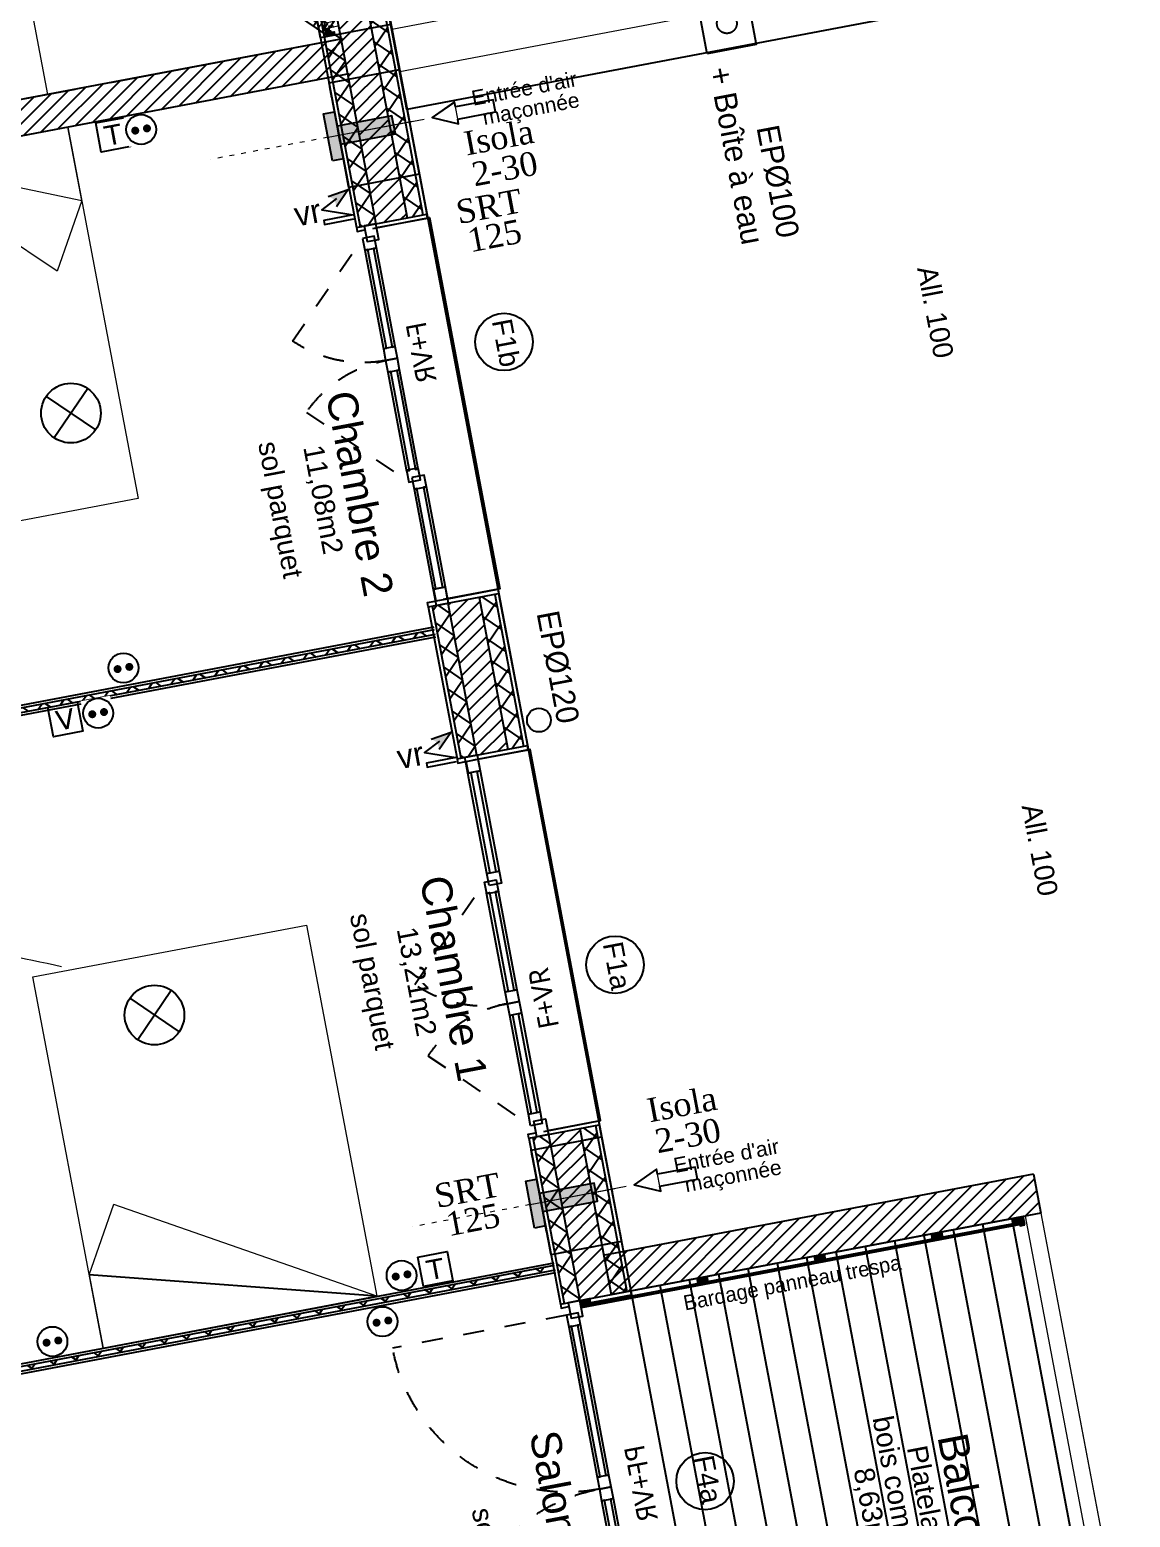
# Model space of a CAD drawing. Header units: centimetres. Extents: x 187368 to 251255, y -383447 to -322514.
# Drawn here: x 208863 to 214397, y -360285 to -352804 of the extents above; entities that cross this region are included whole.
import ezdxf

# ---------------------------------------------------------------- set-up
doc = ezdxf.new("R2010")
doc.units = ezdxf.units.CM
for name, pattern in [('ACAD_ISO03W100', [30, 12, -18]), ('prelem_vmc', [0.222222, 0.111111, -0.111111]), ('prlm_eu-4', [1.574803, 0.984252, -0.19685, 0.19685, -0.19685]), ('Style de ligne -1', [0.41664, 0.20828, -0.20836]), ('Style de ligne -16', [0.192476, 0.123031, -0.069444])]:
    doc.linetypes.add(name, pattern=pattern)
doc.layers.get('0').update_dxf_attribs({"color": 252})
for name, color, linetype in [('3-BAT C-Niveau 2', 252, 'Continuous'), ('prlm-MOD-PB', 123, 'Continuous'), ('prlm-VMC', 93, 'Continuous')]:
    doc.layers.add(name, color=color, linetype=linetype)
doc.layers.add('prlm-ELEC-CFA', color=1, linetype='Continuous', lineweight=25)
doc.layers.add('prlm-ELEC-CFO', color=1, linetype='Continuous', lineweight=25)
doc.layers.add('prlm-ZEROPLOT', color=254, linetype='Continuous', plot=False)
doc.styles.add('Futura Book', font='')
doc.styles.add('Futura Std Book', font='')
doc.styles.add('Helvetica', font='arial.ttf')
doc.styles.add('Lucida Grande', font='')
doc.styles.add('prlm-elec-cfo', font='comic.ttf', dxfattribs={"height": 12})
doc.styles.add('prlm-vmc', font='pala.ttf', dxfattribs={"height": 14})
doc.styles.get("Standard").update_dxf_attribs({"font": 'isocp.shx', "height": 100})
doc.styles.get('Futura Book').set_extended_font_data('Futura Book')
doc.styles.get('Futura Std Book').set_extended_font_data('Futura Std Book')
doc.styles.get('Lucida Grande').set_extended_font_data('Lucida Grande')
pattern_1 = [(45, (0, 0), (0, -1), [])]
pattern_2 = [(325.723595, (66931.62, 115456.28), (45.054865, 66.106423), []), (55.723595, (66931.62, 115456.28), (66.106423, -45.054865), [])]
pattern_3 = [(45, (67117.507, 115456.283), (-31.2347524, 39.0434405), [])]
pattern_4 = [(325.723595, (66931.62, 115456.28), (45.054865, 66.106423), []), (55.723595, (66931.62, 115456.28), (66.106423, -45.054865), [])]
pattern_5 = [(325.723595, (66931.62, 115456.28), (45.054865, 66.106423), []), (55.723595, (66931.62, 115456.28), (66.106423, -45.054865), [])]

# ---------------------------------------------------------------- blocks, each defined once
blk = doc.blocks.new('Groupe-129-1')
at = {"linetype": 'Continuous'}
for p, q in [((14686.94, -47423.95), (14761.96, -47820.09)), ((14642.73, -47432.32), (14717.75, -47828.47)), ((14657.47, -47429.53), (14732.49, -47825.67)), ((14672.2, -47426.74), (14747.23, -47822.88)), ((14613.25, -47437.9), (14688.27, -47834.05)), ((14627.99, -47435.11), (14703.01, -47831.26)), ((14569.04, -47446.28), (14644.06, -47842.42)), ((14583.78, -47443.49), (14658.8, -47839.63)), ((14598.51, -47440.69), (14673.54, -47836.84)), ((14524.82, -47454.65), (14599.84, -47850.79)), ((14539.56, -47451.86), (14614.58, -47848)), ((14554.3, -47449.07), (14629.32, -47845.21)), ((14510.09, -47457.44), (14585.11, -47853.59))]:
    blk.add_line(p, q, dxfattribs=at)
at = {"linetype": 'Continuous', "lineweight": 18, "flags": 128}
for points in [[(14701.68, -47421.16), (14778.16, -47824.98), (14571.82, -47864.05), (14495.35, -47460.23)], [(14701.68, -47421.16), (14778.19, -47825.16), (14770.33, -47826.65), (14693.82, -47422.65)], [(14776.67, -47817.31), (14778.16, -47825.17), (14576.17, -47863.42), (14574.68, -47855.56)]]:
    blk.add_lwpolyline(points, close=True, dxfattribs=at)
blk = doc.blocks.new('Groupe-137-1')
at = {"linetype": 'Continuous'}
blk.add_circle((14487.48, -47296.27), 14.45, dxfattribs=at)
at = {"insert": (14491.18, -47283.85), "char_height": 10.087, "attachment_point": 1, "rotation": 280.72359, "line_spacing_factor": 0.834288, "style": 'Helvetica'}
blk.add_mtext('F1a', dxfattribs=at)
blk = doc.blocks.new('Groupe-145-1')
at = {"linetype": 'Continuous'}
blk.add_circle((14431.68, -46983.02), 14.45, dxfattribs=at)
at = {"insert": (14435.38, -46970.61), "char_height": 10.087, "attachment_point": 1, "rotation": 280.72359, "line_spacing_factor": 0.834288, "style": 'Helvetica'}
blk.add_mtext('F1b', dxfattribs=at)
blk = doc.blocks.new('Groupe-199-1')
at = {"linetype": 'Continuous'}
blk.add_circle((14532.79, -47555.94), 14.45, dxfattribs=at)
at = {"insert": (14536.9, -47542.12), "char_height": 10.087, "attachment_point": 1, "rotation": 280.72359, "line_spacing_factor": 0.834288, "style": 'Helvetica'}
blk.add_mtext('F4a', dxfattribs=at)
blk = doc.blocks.new('Groupe-214-1')
at = {"linetype": 'Continuous'}
h = blk.add_hatch(dxfattribs=at)
h.set_pattern_fill('BOIS 45', color=256, style=0, pattern_type=2)
h.set_pattern_definition(pattern_1)
h.paths.add_polyline_path([(14693.02, -47425.55), (14688.11, -47426.48), (14687.6, -47423.82), (14692.52, -47422.89)])
h = blk.add_hatch(dxfattribs=at)
h.set_pattern_fill('BOIS 45', color=256, style=0, pattern_type=2)
h.set_pattern_definition(pattern_1)
h.paths.add_polyline_path([(14652.07, -47433.3), (14647.16, -47434.23), (14646.66, -47431.58), (14651.57, -47430.65)])
h = blk.add_hatch(dxfattribs=at)
h.set_pattern_fill('BOIS 45', color=256, style=0, pattern_type=2)
h.set_pattern_definition(pattern_1)
h.paths.add_polyline_path([(14593.12, -47444.46), (14588.21, -47445.39), (14587.71, -47442.74), (14592.62, -47441.81)])
h = blk.add_hatch(dxfattribs=at)
h.set_pattern_fill('BOIS 45', color=256, style=0, pattern_type=2)
h.set_pattern_definition(pattern_1)
h.paths.add_polyline_path([(14534.17, -47455.63), (14529.26, -47456.56), (14528.75, -47453.91), (14533.67, -47452.98)])
h = blk.add_hatch(dxfattribs=at)
h.set_pattern_fill('BOIS 45', color=256, style=0, pattern_type=2)
h.set_pattern_definition(pattern_1)
h.paths.add_polyline_path([(14475.22, -47466.79), (14470.3, -47467.72), (14469.8, -47465.07), (14474.71, -47464.14)])
at = {"linetype": 'Continuous', "flags": 128}
for points in [[(14469.8, -47465.07), (14692.52, -47422.89), (14693.02, -47425.55), (14470.3, -47467.72)], [(14693.02, -47425.55), (14693.21, -47426.53), (14470.49, -47468.71), (14470.3, -47467.72)], [(14693.02, -47425.55), (14688.11, -47426.48), (14687.6, -47423.82), (14692.52, -47422.89)], [(14652.07, -47433.3), (14647.16, -47434.23), (14646.66, -47431.58), (14651.57, -47430.65)], [(14593.12, -47444.46), (14588.21, -47445.39), (14587.71, -47442.74), (14592.62, -47441.81)], [(14534.17, -47455.63), (14529.26, -47456.56), (14528.75, -47453.91), (14533.67, -47452.98)], [(14475.22, -47466.79), (14470.3, -47467.72), (14469.8, -47465.07), (14474.71, -47464.14)]]:
    blk.add_lwpolyline(points, close=True, dxfattribs=at)
blk = doc.blocks.new('Groupe-241-1')
at = {"linetype": 'Continuous'}
blk.add_circle((14449.23, -47173.18), 6, dxfattribs=at)
at = {"insert": (14459.12, -47117.34), "char_height": 11.327, "attachment_point": 1, "rotation": 280.72359, "line_spacing_factor": 0.962448, "style": 'Futura Std Book'}
blk.add_mtext('EPØ120', dxfattribs=at)
blk = doc.blocks.new('FENETRE TYPE 1')
at = {"linetype": 'Style de ligne -1', "ltscale": 50.8}
for p, q in [((48.17, 60.17), (4, 16)), ((84.68, 59.99), (128.67, 16))]:
    blk.add_line(p, q, dxfattribs=at)
at = {"linetype": 'Continuous'}
blk.add_line((0, 16), (0, 14), dxfattribs=at)
at = {"linetype": 'Continuous', "lineweight": 25, "flags": 128}
for points in [[(-2, 18), (0, 18), (0, 14)], [(192, 18), (190, 18), (190, 14)], [(0, 8), (0, -18), (-2, -18)], [(190, 7.7), (190, -18), (192, -18)]]:
    blk.add_lwpolyline(points, dxfattribs=at)
at = {"linetype": 'Continuous', "flags": 128}
for points in [[(4, 16), (10, 16), (10, 10), (4, 10)], [(10, 16), (60.46, 16), (60.46, 14.5), (10, 14.5)], [(60.46, 16), (66.46, 16), (66.46, 10), (60.46, 10)], [(66.46, 16), (72.46, 16), (72.46, 10), (66.46, 10)], [(72.46, 16), (123.05, 16), (123.05, 14.5), (72.46, 14.5)], [(122.67, 16), (128.67, 16), (128.67, 10), (122.67, 10)], [(-2, 14), (6, 14), (6, 8), (-2, 8)], [(10, 11.5), (60.46, 11.5), (60.46, 10), (10, 10)], [(72.46, 11.5), (123.05, 11.5), (123.05, 10), (72.46, 10)], [(126.67, 14), (132.67, 14), (132.67, 7.7), (126.67, 7.7)], [(132.67, 14), (184, 14), (184, 12.5), (132.67, 12.5)], [(132.67, 9.2), (184, 9.2), (184, 7.7), (132.67, 7.7)], [(184, 14), (192.25, 14), (192.25, 7.7), (184, 7.7)], [(184, 13.7), (190, 13.7), (190, 7.7), (184, 7.7)]]:
    blk.add_lwpolyline(points, close=True, dxfattribs=at)
blk.add_lwpolyline([(0, 10), (0, -19), (190, -19), (190, 10)], dxfattribs=at)
at = {"linetype": 'Style de ligne -1', "ltscale": 50.8}
for centre, radius, start, end in [((4, 16), 62.46, 360, 45), ((128.67, 16), 62.21, 136.63922, 180)]:
    blk.add_arc(centre, radius, start, end, dxfattribs=at)
at = {"insert": (50.38, 2.81), "char_height": 10.161, "attachment_point": 1, "line_spacing_factor": 0.978845, "style": 'Lucida Grande'}
blk.add_mtext('F+VR ', dxfattribs=at)
blk = doc.blocks.new('PORTE FENETRE TYPE 1')
at = {"linetype": 'Style de ligne -1', "ltscale": 50.8}
for p, q in [((4, 16), (4, 105)), ((182, 105), (182, 16))]:
    blk.add_line(p, q, dxfattribs=at)
at = {"linetype": 'Continuous', "lineweight": 25, "flags": 128}
for points in [[(-2, 18), (0, 18), (0, 14)], [(272, 18), (270, 18), (270, 14)], [(0, 8), (0, -18), (-2, -18)], [(270, 8), (270, -18), (272, -18)]]:
    blk.add_lwpolyline(points, dxfattribs=at)
at = {"linetype": 'Continuous', "flags": 128}
for points in [[(4, 16), (10, 16), (10, 10), (4, 10)], [(10, 16), (87, 16), (87, 14.5), (10, 14.5)], [(87, 16), (93, 16), (93, 10), (87, 10)], [(93, 16), (99, 16), (99, 10), (93, 10)], [(99, 16), (176, 16), (176, 14.5), (99, 14.5)], [(176, 16), (182, 16), (182, 10), (176, 10)], [(-2, 14), (6, 14), (6, 8), (-2, 8)], [(10, 11.5), (87, 11.5), (87, 10), (10, 10)], [(99, 11.5), (176, 11.5), (176, 10), (99, 10)], [(180, 14), (186, 14), (186, 8), (180, 8)], [(186, 14), (264, 14), (264, 12.5), (186, 12.5)], [(186, 9.5), (264, 9.5), (264, 8), (186, 8)], [(264, 14), (270, 14), (270, 8), (264, 8)], [(264, 14), (272, 14), (272, 8), (264, 8)]]:
    blk.add_lwpolyline(points, close=True, dxfattribs=at)
at = {"linetype": 'Style de ligne -1', "ltscale": 50.8}
for centre, start, end in [((4, 16), 360, 90), ((182, 16), 90, 180)]:
    blk.add_arc(centre, 89, start, end, dxfattribs=at)
at = {"insert": (74.62, 0.04), "char_height": 10.161, "attachment_point": 1, "line_spacing_factor": 0.978845, "style": 'Lucida Grande'}
blk.add_mtext('PF+VR ', dxfattribs=at)
blk = doc.blocks.new('MTC 125-H3')
at = {"linetype": 'prlm_eu-4', "lineweight": 18, "ltscale": 50.8}
for q in [(0, 25.57), (0, 19.68)]:
    blk.add_line((0, -23.6), q, dxfattribs=at)
at = {"linetype": 'Continuous', "lineweight": 18, "flags": 128}
blk.add_lwpolyline([(3.09, 42.18), (-3.09, 42.18), (-5.59, 42.18), (0, 29.68), (5.59, 42.18)], close=True, dxfattribs=at)
at = {"linetype": 'Continuous', "flags": 128}
blk.add_lwpolyline([(-26.8, 18.02), (26.8, 18.02), (26.8, -18), (-26.8, -18)], close=True, dxfattribs=at)
at = {"linetype": 'prelem_vmc', "ltscale": 50.8, "flags": 128}
blk.add_lwpolyline([(-26.8, 18.02), (26.8, 18.02), (26.8, -18), (-26.8, -18)], close=True, dxfattribs=at)
at = {"insert": (-9.53, 77.85), "char_height": 7.5654, "attachment_point": 2, "rotation": 90, "line_spacing_factor": 0.834288, "style": 'Helvetica'}
blk.add_mtext("Entrée d'air\\P maçonnée", dxfattribs=at)
blk = doc.blocks.new('Groupe-246-1')
at = {"linetype": 'Continuous'}
for p, q in [((14271.1, -46774.1), (14268.29, -46778.24)), ((14337.31, -46822.25), (14269.7, -46776.17)), ((14338.72, -46820.19), (14335.9, -46824.32)), ((14344.62, -46827.9), (14343.75, -46828.06))]:
    blk.add_line(p, q, dxfattribs=at)
at = {"linetype": 'Continuous', "lineweight": 18}
blk.add_line((14340.71, -46821.54), (14337.9, -46825.68), dxfattribs=at)
at = {"linetype": 'Style de ligne -16', "lineweight": 18, "ltscale": 50.8}
blk.add_line((14346.08, -46821.96), (14341.16, -46822.89), dxfattribs=at)
at = {"linetype": 'Continuous', "flags": 128}
for points in [[(14339.38, -46830.11), (14320.67, -46731.34), (14356.04, -46724.64), (14374.75, -46823.42)], [(14341.46, -46828.11), (14342.31, -46826.87), (14340.84, -46825.87), (14342.81, -46822.97), (14266.73, -46771.12), (14264.76, -46774.02), (14263.29, -46773.01), (14262.44, -46774.25)], [(14344.39, -46828.67), (14344.01, -46826.68), (14344.37, -46826.61), (14344.75, -46828.6)], [(14344.62, -46827.9), (14344.51, -46827.34), (14346.17, -46827.02), (14346.28, -46827.59)], [(14344.72, -46828.46), (14344.62, -46827.9), (14346.28, -46827.59), (14346.38, -46828.15)]]:
    blk.add_lwpolyline(points, close=True, dxfattribs=at)
at = {"linetype": 'Continuous', "lineweight": 18, "flags": 128}
for points in [[(14330.5, -46729.48), (14331.16, -46732.98), (14326.44, -46733.88), (14325.77, -46730.38)], [(14341.22, -46825.3), (14340.45, -46824.77), (14341.5, -46823.23), (14342.27, -46823.76)], [(14348.42, -46824.1), (14349.2, -46828.25), (14344.48, -46829.15), (14343.69, -46824.99)]]:
    blk.add_lwpolyline(points, close=True, dxfattribs=at)
at = {"linetype": 'Style de ligne -16', "lineweight": 18, "ltscale": 50.8, "flags": 128}
for points in [[(14341.97, -46827.13), (14343.44, -46826.85), (14343.11, -46825.1), (14346.55, -46824.45), (14329.42, -46733.99), (14325.98, -46734.64), (14325.65, -46732.89), (14324.17, -46733.17)], [(14331.85, -46741.01), (14330.78, -46741.21), (14329.91, -46736.6), (14330.98, -46736.39)], [(14335.4, -46738.71), (14331.56, -46739.44), (14331.28, -46737.96), (14335.12, -46737.24)], [(14338.25, -46743.01), (14336.28, -46743.38), (14334.98, -46736.5), (14336.95, -46736.13)], [(14322.57, -46751.57), (14320.6, -46751.95), (14318.37, -46740.15), (14320.34, -46739.78)], [(14324.51, -46740.77), (14320.66, -46741.5), (14320.38, -46740.03), (14324.23, -46739.3)], [(14325.87, -46742.14), (14324.8, -46742.35), (14323.93, -46737.73), (14325, -46737.53)], [(14343.78, -46824.98), (14343.61, -46824.05), (14345.43, -46823.71), (14345.61, -46824.63)]]:
    blk.add_lwpolyline(points, close=True, dxfattribs=at)
at = {"linetype": 'Continuous', "lineweight": 18, "flags": 128}
blk.add_lwpolyline([(14341.39, -46825.56), (14341.76, -46826.04), (14342.47, -46826.52), (14342.32, -46826.75), (14341.65, -46826.3), (14341.29, -46825.64), (14341.38, -46825.56)], dxfattribs=at)
at = {"linetype": 'Continuous', "flags": 128}
for points in [[(14343.03, -46826.93), (14343.15, -46827.59, 0.143165), (14342.77, -46827.55, 0.143165), (14342.42, -46827.72), (14342.3, -46827.07)], [(14342.07, -46827.22), (14342.63, -46827.59, 0.143165), (14342.33, -46827.84, 0.143165), (14342.21, -46828.21), (14341.66, -46827.83)], [(14344.32, -46828.33), (14343.54, -46828.48, 0.143165), (14343.57, -46828.1, 0.143165), (14343.4, -46827.75), (14344.19, -46827.6)]]:
    blk.add_lwpolyline(points, format="xyb", close=True, dxfattribs=at)
at = {"linetype": 'Style de ligne -16', "lineweight": 18, "ltscale": 50.8, "flags": 128}
blk.add_lwpolyline([(14343.71, -46825.27), (14343.64, -46825.88), (14343.8, -46826.72), (14343.53, -46826.77), (14343.38, -46825.98), (14343.59, -46825.26), (14343.71, -46825.27)], dxfattribs=at)
at = {"linetype": 'Continuous'}
for radius in [0.689, 0.429]:
    blk.add_circle((14342.9, -46828.23), radius, dxfattribs=at)
at = {"linetype": 'Style de ligne -16', "lineweight": 18, "ltscale": 50.8}
blk.add_arc((14342.9, -46828.23), 96.88, 101.1435, 145.25638, dxfattribs=at)
at = {"insert": (14287.31, -46771.3), "char_height": 7.552, "attachment_point": 1, "rotation": 325.72359, "line_spacing_factor": 0.962448, "style": 'Futura Book'}
blk.add_mtext('PV 93*204\\P', dxfattribs=at)
blk = doc.blocks.new('Groupe-250-1')
at = {"linetype": 'Continuous'}
blk.add_open_spline([(14540.41, -46819.17), (14539.41, -46820.06), (14538.57, -46822.59), (14539.1, -46825.21), (14540.87, -46827.2), (14543.4, -46828.05), (14546.02, -46827.52), (14548.02, -46825.75), (14548.86, -46823.21), (14548.33, -46820.6), (14546.56, -46818.6), (14544.03, -46817.75), (14541.41, -46818.29), (14540.41, -46819.17)], degree=2, dxfattribs=at)
blk = doc.blocks.new('Groupe-251-1')
at = {"linetype": 'Continuous', "flags": 128}
blk.add_lwpolyline([(14533.84, -46838.13), (14530.13, -46818.51), (14554.69, -46813.86), (14558.41, -46833.48)], close=True, dxfattribs=at)
blk.add_blockref('Groupe-250-1', (0, 0))
at = {"insert": (14580.37, -46929.36), "char_height": 11.3275, "attachment_point": 3, "rotation": 280.72359, "line_spacing_factor": 0.962448, "style": 'Futura Std Book'}
blk.add_mtext('EPØ100\\P+ Boîte à eau', dxfattribs=at)
blk = doc.blocks.new('Groupe-109-1')
at = {"linetype": 'Continuous', "lineweight": 18}
for p, q in [((14219.29, -46911.91), (14212.28, -46874.98)), ((14123.87, -46891.8), (14219.29, -46911.91)), ((14123.87, -46891.8), (14206.9, -46947.32)), ((14219.29, -46911.91), (14206.87, -46947.38))]:
    blk.add_line(p, q, dxfattribs=at)
at = {"linetype": 'Continuous', "lineweight": 18, "flags": 128}
blk.add_lwpolyline([(14123.87, -46891.8), (14212.3, -46875.05), (14247.65, -47061.73), (14159.22, -47078.48)], close=True, dxfattribs=at)
blk = doc.blocks.new('Groupe-111-1')
at = {"linetype": 'Continuous', "lineweight": 18}
for p, q in [((14223.08, -47452.17), (14235.51, -47416.7)), ((14367.63, -47462.98), (14235.48, -47416.76)), ((14223.08, -47452.17), (14230.09, -47489.1)), ((14367.63, -47462.98), (14230.07, -47489.03))]:
    blk.add_line(p, q, dxfattribs=at)
at = {"linetype": 'Continuous'}
blk.add_line((14367.63, -47462.98), (14223.08, -47452.17), dxfattribs=at)
at = {"linetype": 'Continuous', "lineweight": 18, "flags": 128}
blk.add_lwpolyline([(14367.63, -47462.98), (14230.07, -47489.03), (14194.72, -47302.35), (14332.27, -47276.3)], close=True, dxfattribs=at)
blk = doc.blocks.new('xi.EA-Ma')
at = {"layer": 'prlm-MOD-PB'}
blk.add_hatch(color=0, dxfattribs=at).paths.add_polyline_path([(-4.65, 0), (-4.65, -28), (4.65, -28), (4.65, 0)])
at = {"layer": 'prlm-VMC', "linetype": 'ByBlock'}
blk.add_hatch(color=0, dxfattribs=at).paths.add_polyline_path([(-12, 5.6), (12, 5.6), (12, 0), (-12, 0)])
at = {"layer": 'prlm-MOD-PB', "color": 0, "linetype": 'ByBlock', "lineweight": -2, "flags": 128}
blk.add_lwpolyline([(-4.65, 0), (-4.65, -28), (4.65, -28), (4.65, 0)], close=True, dxfattribs=at)
at = {"layer": 'prlm-VMC', "color": 0, "linetype": 'ByBlock', "flags": 128}
for points in [[(-12, 5.6), (12, 5.6), (12, 0), (-12, 0)], [(-3.09, -60.19), (-3.09, -79.51), (3.09, -79.51), (3.09, -60.19), (5.59, -60.19), (0, -47.69), (-5.59, -60.19)]]:
    blk.add_lwpolyline(points, close=True, dxfattribs=at)
at = {"layer": 'prlm-ZEROPLOT', "color": 250, "linetype": 'ACAD_ISO03W100', "lineweight": 0, "ltscale": 0.2}
blk.add_lwpolyline([(0, 5.6), (0, 65.6)], dxfattribs=at)
blk = doc.blocks.new('xi.PC')
at = {"color": 0, "lineweight": 5}
blk.add_wipeout([(-7.5, -7.5), (7.5, -7.5), (7.5, 7.5), (-7.5, 7.5)], dxfattribs=at).dxf.layer = 'prlm-ELEC-CFO'
at = {"layer": 'prlm-ELEC-CFO', "color": 0, "linetype": 'ByBlock', "lineweight": 5, "const_width": 2}
for points in [[(-4, 0, 1), (-2, 0, 1)], [(2, 0, 1), (4, 0, 1)]]:
    blk.add_lwpolyline(points, format="xyb", close=True, dxfattribs=at)
at = {"layer": 'prlm-ELEC-CFO', "color": 0, "linetype": 'ByBlock', "lineweight": -2}
blk.add_circle((0, 0), 7.5, dxfattribs=at)
blk = doc.blocks.new('xi.VR')
at = {"layer": 'prlm-ELEC-CFO', "lineweight": 5}
blk.add_hatch(color=0, dxfattribs=at).paths.add_polyline_path([(-3, 6), (-0.1, 3.7), (0, 0), (7.5, 7.5)])
at = {"layer": 'prlm-ELEC-CFO', "color": 0}
for points in [[(-3, 6), (7.5, 7.5), (0, 0)], [(0.95, 4.23), (-7.5, 0), (7.5, -5.5), (-7.5, -5.5), (-7.5, -7.5), (7.5, -7.5)]]:
    blk.add_lwpolyline(points, dxfattribs=at)
blk = doc.blocks.new('xi.TEL')
at = {"layer": 'prlm-ELEC-CFA', "color": 0, "linetype": 'ByBlock', "lineweight": -2, "flags": 128}
blk.add_lwpolyline([(-7.5, 7.5), (7.5, 7.5), (7.5, -7.5), (-7.5, -7.5)], close=True, dxfattribs=at)
at = {"layer": 'prlm-ELEC-CFA', "color": 0, "linetype": 'ByBlock', "insert": (0, 0), "char_height": 10, "width": 11.36, "attachment_point": 5}
blk.add_mtext('{\\fVerdana|b0|i0|c0|p34;T}', dxfattribs=at)
blk = doc.blocks.new('xi.PTCE')
at = {"layer": 'prlm-ELEC-CFO', "color": 0}
for points in [[(-10.61, 10.61), (10.61, -10.61)], [(10.61, 10.61), (-10.61, -10.61)]]:
    blk.add_lwpolyline(points, dxfattribs=at)
at = {"layer": 'prlm-ELEC-CFO', "color": 0, "linetype": 'ByBlock'}
blk.add_circle((0, 0), 15, dxfattribs=at)
blk = doc.blocks.new('xi.TV')
at = {"layer": 'prlm-ELEC-CFA', "color": 0, "linetype": 'ByBlock', "lineweight": -2, "flags": 128}
blk.add_lwpolyline([(-7.5, 7.5), (7.5, 7.5), (7.5, -7.5), (-7.5, -7.5)], close=True, dxfattribs=at)
at = {"layer": 'prlm-ELEC-CFA', "color": 0, "linetype": 'ByBlock', "insert": (0, 0), "char_height": 10, "width": 11.36, "attachment_point": 5}
blk.add_mtext('{\\fVerdana|b0|i0|c0|p34;V}', dxfattribs=at)

msp = doc.modelspace()

# ---------------------------------------------------------------- hatches: boundary and pattern name
at = {"linetype": 'Continuous'}
h = msp.add_hatch(dxfattribs=at)
h.set_pattern_fill('02_ISOLANT', color=256, scale=10, angle=-169.27641, style=0, pattern_type=2)
h.set_pattern_definition([(235.723595, (66931.62, 115456.28), (66.106423, -45.054865), []), (325.723595, (66931.62, 115456.28), (-45.054865, -66.106423), [])])
h.paths.add_polyline_path([(210901.3, -355845.4), (210896.8, -355821.9), (206827.4, -356592.5), (206831.8, -356616.1)])
h = msp.add_hatch(dxfattribs=at)
h.set_pattern_fill('02_ISOLANT', color=256, scale=10, angle=10.72359, style=0, pattern_type=2)
h.set_pattern_definition([(55.723595, (66931.62, 115456.28), (-66.106423, 45.054865), []), (145.723595, (66931.62, 115456.28), (45.054865, 66.106423), [])])
h.paths.add_polyline_path([(207419.7, -359790.5), (207400.6, -359818.6), (211506.7, -359040.9), (211502.3, -359017.4)])
at = {"layer": '3-BAT C-Niveau 2', "linetype": 'Continuous'}
h = msp.add_hatch(dxfattribs=at)
h.set_pattern_fill('02_ISOLANT', color=256, scale=10, angle=-79.27641, style=0, pattern_type=2)
h.set_pattern_definition(pattern_5)
h.paths.add_polyline_path([(209574.7, -348343.4), (209496.1, -348358.2), (210525.6, -353794.6), (210604.2, -353779.7)])
h = msp.add_hatch(dxfattribs=at)
h.set_pattern_fill('MURS MACONNERIE-2', color=256, scale=10, style=0, pattern_type=2)
h.set_pattern_definition(pattern_3)
h.paths.add_polyline_path([(209731.9, -348313.6), (209574.7, -348343.4), (210604.2, -353779.7), (210761.4, -353749.9)])
h = msp.add_hatch(dxfattribs=at)
h.set_pattern_fill('02_ISOLANT', color=256, scale=10, angle=-79.27641, style=0, pattern_type=2)
h.set_pattern_definition(pattern_5)
h.paths.add_polyline_path([(209810.5, -348298.7), (209731.9, -348313.6), (210761.4, -353749.9), (210840, -353735.1)])
h = msp.add_hatch(dxfattribs=at)
h.set_pattern_fill('MURS MACONNERIE-2', color=256, scale=10, style=0, pattern_type=2)
h.set_pattern_definition(pattern_3)
h.paths.add_polyline_path([(210469.1, -353026), (210435.6, -352849.1), (203437.7, -354174.4), (203648, -354317.7)])
h = msp.add_hatch(dxfattribs=at)
h.set_pattern_fill('02_ISOLANT', color=256, scale=10, angle=-79.27641, style=0, pattern_type=2)
h.set_pattern_definition(pattern_4)
h.paths.add_polyline_path([(210965.6, -355688.3), (210887, -355703.2), (211031.5, -356466.2), (211110.1, -356451.3)])
h = msp.add_hatch(dxfattribs=at)
h.set_pattern_fill('MURS MACONNERIE-2', color=256, scale=10, style=0, pattern_type=2)
h.set_pattern_definition(pattern_3)
h.paths.add_polyline_path([(211122.9, -355658.5), (210965.6, -355688.3), (211110.1, -356451.3), (211267.3, -356421.5)])
h = msp.add_hatch(dxfattribs=at)
h.set_pattern_fill('02_ISOLANT', color=256, scale=10, angle=-79.27641, style=0, pattern_type=2)
h.set_pattern_definition(pattern_4)
h.paths.add_polyline_path([(211201.5, -355643.6), (211122.9, -355658.5), (211267.3, -356421.5), (211346, -356406.6)])
h = msp.add_hatch(dxfattribs=at)
h.set_pattern_fill('02_ISOLANT', color=256, scale=10, angle=-79.27641, style=0, pattern_type=2)
h.set_pattern_definition(pattern_2)
h.paths.add_polyline_path([(211471.6, -358359.9), (211393, -358374.7), (211551, -359209.3), (211629.6, -359194.4)])
h = msp.add_hatch(dxfattribs=at)
h.set_pattern_fill('MURS MACONNERIE-2', color=256, scale=10, style=0, pattern_type=2)
h.set_pattern_definition(pattern_3)
h.paths.add_polyline_path([(211628.8, -358330.1), (211471.6, -358359.9), (211629.6, -359194.4), (211786.8, -359164.6)])
h = msp.add_hatch(dxfattribs=at)
h.set_pattern_fill('02_ISOLANT', color=256, scale=10, angle=-79.27641, style=0, pattern_type=2)
h.set_pattern_definition(pattern_2)
h.paths.add_polyline_path([(211707.4, -358315.2), (211628.8, -358330.1), (211786.8, -359164.6), (211865.4, -359149.8)])
h = msp.add_hatch(dxfattribs=at)
h.set_pattern_fill('MURS MACONNERIE-2', color=256, scale=10, style=0, pattern_type=2)
h.set_pattern_definition(pattern_3)
h.paths.add_polyline_path([(213948.4, -358755.3), (213911.2, -358558.8), (211745.8, -358968.9), (211783, -359165.4)])

# ---------------------------------------------------------------- linework, layer by layer
at = {"linetype": 'Continuous', "lineweight": 25}
for p, q in [((210894.4, -355809.1), (206824.9, -356579.8)), ((210903.7, -355858.2), (206834.2, -356628.9)), ((207390.3, -359833.7), (211509.1, -359053.7)), ((207430.1, -359775.3), (211499.8, -359004.6))]:
    msp.add_line(p, q, dxfattribs=at)
at = {"linetype": 'Continuous'}
for p, q in [((210896.8, -355821.9), (206827.4, -356592.5)), ((210896.8, -355821.9), (206827.4, -356592.5)), ((210901.3, -355845.4), (206831.8, -356616.1)), ((210901.3, -355845.4), (206831.8, -356616.1)), ((210903.7, -355858.2), (206834.2, -356628.9)), ((207400.6, -359818.6), (211506.7, -359040.9)), ((207400.6, -359818.6), (211506.7, -359040.9)), ((207419.7, -359790.5), (211502.3, -359017.4)), ((207419.7, -359790.5), (211502.3, -359017.4)), ((207430.1, -359775.3), (211499.8, -359004.6))]:
    msp.add_line(p, q, dxfattribs=at)
at = {"layer": '3-BAT C-Niveau 2', "linetype": 'Continuous'}
for p, q in [((209496.1, -348358.2), (210525.6, -353794.6)), ((209731.9, -348313.6), (210761.4, -353749.9)), ((209810.5, -348298.7), (210840, -353735.1)), ((209830.1, -348295), (210859.7, -353731.3)), ((209476.4, -348362), (210506, -353798.3)), ((211122.9, -355658.5), (211267.3, -356421.5)), ((211201.5, -355643.6), (211346, -356406.6)), ((211221.1, -355639.9), (211365.6, -356402.9)), ((210867.4, -355706.9), (211011.9, -356469.9)), ((210887, -355703.2), (211031.5, -356466.2)), ((211373.3, -358378.5), (211531.4, -359213)), ((211393, -358374.7), (211551, -359209.3)), ((211628.8, -358330.1), (211786.8, -359164.6)), ((211707.4, -358315.2), (211865.4, -359149.8)), ((211727, -358311.5), (211885.1, -359146)), ((213911.2, -358558.8), (211745.8, -358968.9)), ((213911.2, -358558.8), (211745.8, -358968.9)), ((213911.2, -358558.8), (213948.4, -358755.3)), ((213948.4, -358755.3), (211783, -359165.4))]:
    msp.add_line(p, q, dxfattribs=at)
at = {"layer": '3-BAT C-Niveau 2', "linetype": 'Continuous', "lineweight": 25}
for p, q in [((209574.7, -348343.4), (210604.2, -353779.7)), ((209731.9, -348313.6), (210761.4, -353749.9)), ((209830.1, -348295), (210859.7, -353731.3)), ((210242.8, -352408.8), (210506, -353798.3)), ((210435.6, -352849.1), (203437.7, -354174.4)), ((210435.6, -352849.1), (209267, -353070.4)), ((210469.1, -353026), (203648, -354317.7)), ((210469.1, -353026), (203648, -354317.7)), ((209090.2, -353103.9), (203437.7, -354174.4)), ((210506, -353798.3), (210859.7, -353731.3)), ((210867.4, -355706.9), (211221.1, -355639.9)), ((210965.6, -355688.3), (211110.1, -356451.3)), ((211122.9, -355658.5), (211267.3, -356421.5)), ((211221.1, -355639.9), (211365.6, -356402.9)), ((210867.4, -355706.9), (211011.9, -356469.9)), ((211011.9, -356469.9), (211365.6, -356402.9)), ((211373.3, -358378.5), (211727, -358311.5)), ((211373.3, -358378.5), (211531.4, -359213)), ((211471.6, -358359.9), (211629.6, -359194.4)), ((211628.8, -358330.1), (211786.8, -359164.6)), ((211727, -358311.5), (211885.1, -359146)), ((211531.4, -359213), (211885.1, -359146))]:
    msp.add_line(p, q, dxfattribs=at)
at = {"layer": '3-BAT C-Niveau 2', "linetype": 'Continuous', "lineweight": 18}
for p, q in [((208954.4, -353129.6), (208717.9, -351880.6)), ((213948.4, -358755.3), (211783, -359165.4))]:
    msp.add_line(p, q, dxfattribs=at)
at = {"layer": '3-BAT C-Niveau 2', "linetype": 'Continuous', "lineweight": 18, "flags": 128}
msp.add_lwpolyline([(210453, -351583.9), (216820, -350378.1), (215540.5, -343621.5), (229546.2, -340969.1), (232335.4, -355697.4), (218329.7, -358349.7), (217050.7, -351596.4), (210683.7, -352802.2), (210723.9, -353014.4), (216815.8, -351860.7), (218106.7, -358676.9), (232645.8, -355923.5), (229752.4, -340645.1), (215213.2, -343398.5), (216504.1, -350214.9), (210412.2, -351368.6), (210427.3, -351448)], close=True, dxfattribs=at)
at = {"layer": '3-BAT C-Niveau 2', "linetype": 'Continuous', "flags": 128}
msp.add_lwpolyline([(213866.8, -358814.6), (213858.8, -358772.3), (213836.2, -358776.6), (213836.5, -358778.5), (213857.2, -358774.6), (213864.4, -358813), (213843.8, -358816.9), (213844.2, -358818.9)], close=True, dxfattribs=at)
at = {"layer": 'prlm-ELEC-CFO', "lineweight": 13}
msp.add_spline([(207120.3, -357630), (207871.5, -357400), (209023.4, -357514.3)], degree=3, dxfattribs=at)

# ---------------------------------------------------------------- block references
at = {"xscale": 10, "yscale": 10, "zscale": 10}
for name in ['Groupe-109-1', 'Groupe-111-1']:
    msp.add_blockref(name, (66931.6, 115456.3), dxfattribs=at)
at = {"layer": '3-BAT C-Niveau 2', "xscale": 10, "yscale": 10, "zscale": 10}
for name in ['Groupe-246-1', 'Groupe-251-1', 'Groupe-145-1', 'Groupe-241-1', 'Groupe-137-1', 'Groupe-129-1', 'Groupe-214-1', 'Groupe-199-1']:
    msp.add_blockref(name, (66931.6, 115456.3), dxfattribs=at)
at = {"layer": '3-BAT C-Niveau 2', "yscale": 10, "zscale": 10}
for name, p, xscale, rotation in [('MTC 125-H3', (210595.1, -353300.9), 10, 280.7235947438905), ('FENETRE TYPE 1', (210686.5, -353784.5), -10, 100.7235947438884), ('FENETRE TYPE 1', (211546.5, -358325.3), 10, 100.7235947438885), ('MTC 125-H3', (211611.5, -358667.9), 10, 280.7235947438905), ('PORTE FENETRE TYPE 1', (211712, -359199.2), -10, 100.7235947438884)]:
    msp.add_blockref(name, p, dxfattribs=dict(at, xscale=xscale, rotation=rotation))
at = {"layer": 'prlm-ELEC-CFA', "xscale": 10, "yscale": 10, "zscale": 10, "rotation": 10.72360141139323}
for name, p in [('xi.TEL', (209282.7, -353332.4)), ('xi.TV', (209041.8, -356272.2)), ('xi.TEL', (210902.9, -359036.6))]:
    msp.add_blockref(name, p, dxfattribs=at)
at = {"layer": 'prlm-ELEC-CFO', "xscale": 10, "yscale": 10, "zscale": 10, "rotation": 10.72360141139323}
for p in [(209070.1, -354732.2), (209490.5, -357759.1)]:
    msp.add_blockref('xi.PTCE', p, dxfattribs=at)

# ---------------------------------------------------------------- texts
at = {"style": 'Helvetica'}
for s, height, p in [('Chambre 2', 151.31, (210351.8, -354636.9)), ('11,08m2', 102.16, (210238.2, -354903.4)), ('Chambre 1', 151.31, (210824.3, -357074.3)), ('13,21m2', 102.16, (210708.1, -357327.3)), ('Salon / Cuisine', 151.309, (211375.9, -359865.2))]:
    msp.add_text(s, height=height, rotation=280.72359, dxfattribs=at).set_placement(p)
at = {"char_height": 100.872, "attachment_point": 2, "rotation": 280.72359, "line_spacing_factor": 0.834288, "style": 'Helvetica'}
for s, insert in [('sol parquet', (210175.1, -355207.8)), ('sol parquet', (210636.6, -357580.6)), ('sol carrelage', (211259.3, -360624.7))]:
    msp.add_mtext(s, dxfattribs=dict(at, insert=insert))
at = {"layer": '3-BAT C-Niveau 2'}
for s, insert, char_height, attachment_point, rotation, line_spacing_factor, style in [('All. 100', (213423.9, -353984.4), 100.54, 1, 280.72359, 0.834288, 'Helvetica'), ('All. 100', (213949.3, -356689.1), 100.54, 1, 280.72359, 0.834288, 'Helvetica'), ('Bardage panneau trespa', (212144.3, -359170.8), 75.516, 1, 10.72359, 0.962448, 'Futura Book'), ('Balcon\\P{\\H0.6752x;Platelage \\Pbois composite}\\P{\\H0.6752x;8,}{\\H0.6752x;63}{\\H0.6752x;m2}\\P', (213636.1, -360168.7), 151.309, 2, 280.72359, 0.834288, 'Helvetica')]:
    msp.add_mtext(s, dxfattribs=dict(at, insert=insert, char_height=char_height, attachment_point=attachment_point, rotation=rotation, line_spacing_factor=line_spacing_factor, style=style))

# ---------------------------------------------------------------- next in the draw order: texts
at = {"layer": 'prlm-VMC', "char_height": 120, "width": 236.74, "attachment_point": 2, "rotation": 10.7236, "line_spacing_factor": 0.75, "style": 'prlm-vmc', "bg_fill": 3, "box_fill_scale": 1.1, "bg_fill_color": 256, "bg_fill_transparency": 0}
for insert in [(211161.5, -353633.3), (211052.7, -358581.2)]:
    msp.add_mtext('SRT 125', dxfattribs=dict(at, insert=insert))

# ---------------------------------------------------------------- next in the draw order: block references
at = {"layer": 'prlm-VMC', "xscale": 10, "yscale": 10, "zscale": 10, "rotation": 100.7235947437482}
for p in [(210418.2, -353334.7), (211434.6, -358701.7)]:
    msp.add_blockref('xi.EA-Ma', p, dxfattribs=at)

# ---------------------------------------------------------------- next in the draw order: texts
at = {"layer": 'prlm-VMC', "char_height": 120, "width": 173.979, "attachment_point": 5, "rotation": 10.7236, "line_spacing_factor": 0.8, "style": 'prlm-vmc', "bg_fill": 3, "box_fill_scale": 1.1, "bg_fill_color": 256, "bg_fill_transparency": 0}
for insert in [(211236.8, -353424.7), (212157.6, -358286.9)]:
    msp.add_mtext('Isola\\P2-30', dxfattribs=dict(at, insert=insert))

# ---------------------------------------------------------------- next in the draw order: linework, layer by layer
at = {"layer": 'prlm-ZEROPLOT'}
for points in [[(191077.7, -335262.5), (199828.6, -333605.3), (200423.4, -336745.9), (207392.9, -335424.9), (215009.4, -375643), (207669.7, -377033), (207331.9, -375275.1), (198955.6, -376861.4)], [(210375.2, -351173.2), (216467.1, -350019.5), (215213.3, -343398.8), (229769.7, -340645.1), (232662.7, -355920.7), (218106.7, -358677.3), (216851.9, -352051.5), (210760.1, -353205.2)]]:
    msp.add_lwpolyline(points, close=True, dxfattribs=at)

# ---------------------------------------------------------------- next in the draw order: block references
at = {"layer": 'prlm-ELEC-CFO', "xscale": 10, "yscale": 10, "zscale": 10, "rotation": 10.72360141139323}
for p in [(209423.2, -353305.8), (209334.4, -356013.8), (209207.1, -356240.9), (210733.1, -359068.7), (210636.7, -359300.7), (208977.2, -359401.2)]:
    msp.add_blockref('xi.PC', p, dxfattribs=at)

# ---------------------------------------------------------------- next in the draw order: texts
at = {"layer": 'prlm-ELEC-CFO', "lineweight": 20, "char_height": 120, "attachment_point": 5, "rotation": 10.7236, "line_spacing_factor": 0.8, "style": 'prlm-elec-cfo', "bg_fill": 3, "box_fill_scale": 1.1, "bg_fill_color": 256, "bg_fill_transparency": 0}
for insert in [(210260.4, -353722.7), (210777.3, -356451.9)]:
    msp.add_mtext('vr', dxfattribs=dict(at, insert=insert))

# ---------------------------------------------------------------- next in the draw order: block references
at = {"layer": 'prlm-ELEC-CFO', "xscale": 10, "yscale": 10, "zscale": 10, "rotation": 10.72360141139323}
for p in [(210405, -353695.4), (210921.9, -356424.5)]:
    msp.add_blockref('xi.VR', p, dxfattribs=at)

doc.saveas('drawing.dxf')
